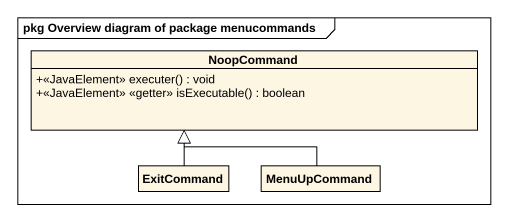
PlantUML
@startuml
mainframe pkg Overview diagram of package menucommands
hide circle
hide empty members
skinparam classAttributeIconSize 0
class NoopCommand {
  +<<JavaElement>> executer() : void
  +<<JavaElement>> <<getter>> isExecutable() : boolean
}
class ExitCommand
class MenuUpCommand
ExitCommand -up-|> NoopCommand
MenuUpCommand -up-|> NoopCommand
@enduml
